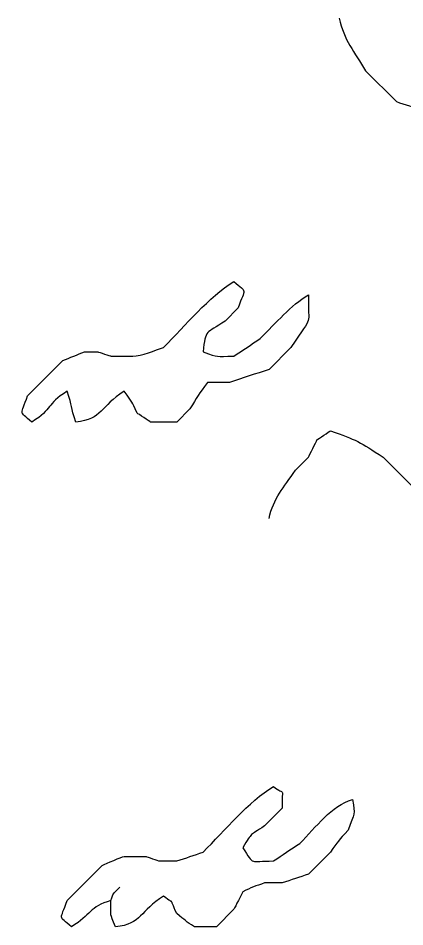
# Model space of a CAD drawing. Extents: x -149 to 150, y -212 to 234.
# Drawn here: x -145.64 to -138.19, y -16.41 to 1.11 of the extents above; entities that cross this region are included whole.
import ezdxf

# ---------------------------------------------------------------- set-up
doc = ezdxf.new("R2010")
doc.units = 0
doc.header["$MEASUREMENT"] = 0
doc.layers.add('EBENE_1', color=7, linetype='CONTINUOUS')

msp = doc.modelspace()

# ---------------------------------------------------------------- linework, layer by layer
at = {"layer": 'EBENE_1', "color": 250}
for points, knots in [([(-139.4512, 1.1139), (-139.3637, 0.6985), (-139.1594, 0.4589), (-138.9432, 0.0978), (-138.9432, 0.0978), (-138.9432, 0.0978), (-138.3505, -0.4947), (-138.3505, -0.4947), (-138.3505, -0.4947), (-138.181, -0.5535), (-138.0121, -0.6055), (-137.8425, -0.6641), (-137.8425, -0.6641), (-137.8425, -0.6641), (-137.0805, -0.6641), (-137.0805, -0.6641), (-137.0805, -0.6641), (-136.5015, -0.0851), (-135.891, 0.702), (-135.2179, 1.1138), (-135.2179, 1.1138), (-134.8823, 0.6006), (-134.7379, 0.3292), (-134.5405, -0.2407), (-134.5405, -0.2407), (-134.5405, -0.2407), (-134.5405, -0.7487), (-134.5405, -0.7487), (-134.5405, -0.7487), (-134.4436, -1.0478), (-134.4631, -0.9239), (-134.4559, -1.2567), (-134.4559, -1.2567), (-134.4559, -1.2567), (-134.1172, -1.5955), (-134.1172, -1.5955), (-134.1172, -1.5955), (-133.8045, -1.5715), (-133.7168, -1.5219), (-133.4399, -1.4261), (-133.4399, -1.4261), (-133.4399, -1.4261), (-133.186, -1.1722), (-133.186, -1.1722), (-133.186, -1.1722), (-133.048, -0.9658), (-133.0304, -0.947), (-132.8472, -0.7487), (-132.8472, -0.7487), (-132.5987, -0.6664), (-132.6915, -0.6847), (-132.4239, -0.6642), (-132.4239, -0.6642), (-132.2769, -0.5775), (-132.147, -0.4978), (-132.0005, -0.4101), (-132.0005, -0.4101), (-132.0005, -0.4101), (-130.9845, -0.4102), (-130.9845, -0.4102), (-130.9845, -0.4102), (-130.7765, -0.3353), (-130.8395, -0.3629), (-130.6459, -0.3254), (-130.6459, -0.3254), (-130.4308, -0.1104), (-130.4563, -0.1297), (-130.2225, 0.0132), (-130.2225, 0.0132), (-129.8579, -0.133), (-129.539, -0.1965), (-129.2065, -0.3255)], [0, 0, 0, 0, 0.0526316, 0.0526316, 0.0526316, 0.0526316, 0.1052632, 0.1052632, 0.1052632, 0.1052632, 0.1578947, 0.1578947, 0.1578947, 0.1578947, 0.2105263, 0.2105263, 0.2105263, 0.2105263, 0.2631579, 0.2631579, 0.2631579, 0.2631579, 0.3157895, 0.3157895, 0.3157895, 0.3157895, 0.3684211, 0.3684211, 0.3684211, 0.3684211, 0.4210526, 0.4210526, 0.4210526, 0.4210526, 0.4736842, 0.4736842, 0.4736842, 0.4736842, 0.5263158, 0.5263158, 0.5263158, 0.5263158, 0.5789474, 0.5789474, 0.5789474, 0.5789474, 0.6315789, 0.6315789, 0.6315789, 0.6315789, 0.6842105, 0.6842105, 0.6842105, 0.6842105, 0.7368421, 0.7368421, 0.7368421, 0.7368421, 0.7894737, 0.7894737, 0.7894737, 0.7894737, 0.8421053, 0.8421053, 0.8421053, 0.8421053, 0.8947368, 0.8947368, 0.8947368, 0.8947368, 1, 1, 1, 1]), ([(-140.044, -4.2202), (-140.3924, -4.4334), (-140.6668, -4.7583), (-140.9752, -5.0668), (-140.9752, -5.0668), (-141.1468, -5.1789), (-141.3117, -5.2932), (-141.4832, -5.4055), (-141.4832, -5.4055), (-141.8409, -5.4055), (-141.7652, -5.4414), (-142.0759, -5.3207), (-142.0759, -5.3207), (-142.0323, -4.8785), (-142.0208, -4.977), (-141.6525, -4.7282), (-141.6525, -4.7282), (-141.6525, -4.7282), (-141.3985, -4.4741), (-141.3985, -4.4741), (-141.3985, -4.4741), (-141.2694, -4.0757), (-141.2176, -4.1943), (-141.4832, -3.9661), (-141.4832, -3.9661), (-141.9708, -4.2644), (-142.4133, -4.8116), (-142.8379, -5.2361), (-142.8379, -5.2361), (-142.9946, -5.2904), (-143.2686, -5.4054), (-143.4306, -5.4054), (-143.4306, -5.4054), (-143.4306, -5.4054), (-143.854, -5.4055), (-143.854, -5.4055), (-143.854, -5.4055), (-143.859, -5.4032), (-144.0937, -5.3258), (-144.1079, -5.3208), (-144.1079, -5.3208), (-144.1079, -5.3208), (-144.3619, -5.3207), (-144.3619, -5.3207), (-144.3619, -5.3207), (-144.5008, -5.3778), (-144.6457, -5.4341), (-144.7853, -5.4902), (-144.7853, -5.4902), (-144.7853, -5.4902), (-145.4625, -6.1675), (-145.4625, -6.1675), (-145.4625, -6.1675), (-145.5917, -6.5658), (-145.6435, -6.4474), (-145.3779, -6.6755), (-145.3779, -6.6755), (-144.9643, -6.4168), (-145.1143, -6.3416), (-144.7005, -6.0828), (-144.7005, -6.0828), (-144.5866, -6.3765), (-144.6453, -6.3816), (-144.5312, -6.6755), (-144.5312, -6.6755), (-144.013, -6.6243), (-144.0648, -6.3673), (-143.5999, -6.0827), (-143.5999, -6.0827), (-143.4225, -6.3264), (-143.4711, -6.2491), (-143.3459, -6.5061), (-143.3459, -6.5061), (-143.3359, -6.5116), (-143.1063, -6.6662), (-143.0919, -6.6755), (-143.0919, -6.6755), (-143.0919, -6.6755), (-142.5839, -6.6754), (-142.5839, -6.6754), (-142.5839, -6.6754), (-142.5839, -6.6754), (-142.3299, -6.4215), (-142.3299, -6.4215), (-142.3299, -6.4215), (-142.1952, -6.1965), (-142.1638, -6.1322), (-141.9912, -5.9134), (-141.9912, -5.9134), (-141.9912, -5.9134), (-141.5679, -5.9135), (-141.5679, -5.9135), (-141.5679, -5.9135), (-141.3146, -5.8258), (-141.0591, -5.747), (-140.8059, -5.6595), (-140.8059, -5.6595), (-140.8059, -5.6595), (-140.3825, -5.2361), (-140.3825, -5.2361), (-140.3825, -5.2361), (-139.9229, -4.5333), (-140.0679, -4.8934), (-140.044, -4.2202)], [0, 0, 0, 0, 0.037037, 0.037037, 0.037037, 0.037037, 0.0740741, 0.0740741, 0.0740741, 0.0740741, 0.1111111, 0.1111111, 0.1111111, 0.1111111, 0.1481481, 0.1481481, 0.1481481, 0.1481481, 0.1851852, 0.1851852, 0.1851852, 0.1851852, 0.2222222, 0.2222222, 0.2222222, 0.2222222, 0.2592593, 0.2592593, 0.2592593, 0.2592593, 0.2962963, 0.2962963, 0.2962963, 0.2962963, 0.3333333, 0.3333333, 0.3333333, 0.3333333, 0.3703704, 0.3703704, 0.3703704, 0.3703704, 0.4074074, 0.4074074, 0.4074074, 0.4074074, 0.4444444, 0.4444444, 0.4444444, 0.4444444, 0.4814815, 0.4814815, 0.4814815, 0.4814815, 0.5185185, 0.5185185, 0.5185185, 0.5185185, 0.5555556, 0.5555556, 0.5555556, 0.5555556, 0.5925926, 0.5925926, 0.5925926, 0.5925926, 0.6296296, 0.6296296, 0.6296296, 0.6296296, 0.6666667, 0.6666667, 0.6666667, 0.6666667, 0.7037037, 0.7037037, 0.7037037, 0.7037037, 0.7407407, 0.7407407, 0.7407407, 0.7407407, 0.7777778, 0.7777778, 0.7777778, 0.7777778, 0.8148148, 0.8148148, 0.8148148, 0.8148148, 0.8518519, 0.8518519, 0.8518519, 0.8518519, 0.8888889, 0.8888889, 0.8888889, 0.8888889, 0.9259259, 0.9259259, 0.9259259, 0.9259259, 1, 1, 1, 1]), ([(-140.8059, -8.5381), (-140.7204, -8.1324), (-140.5235, -7.9518), (-140.2979, -7.6067), (-140.2979, -7.6067), (-140.2979, -7.6067), (-140.0439, -7.3527), (-140.0439, -7.3527), (-140.0439, -7.3527), (-140.0216, -7.301), (-139.9003, -7.0683), (-139.8745, -7.0142), (-139.8745, -7.0142), (-139.8646, -7.0086), (-139.6349, -6.854), (-139.6205, -6.8447), (-139.6205, -6.8447), (-139.1275, -7.0155), (-139.0502, -7.0614), (-138.6045, -7.3527), (-138.6045, -7.3527), (-138.6045, -7.3527), (-137.9273, -8.0301), (-137.9273, -8.0301), (-137.9273, -8.0301), (-137.8246, -8.1903), (-137.7971, -8.2154), (-137.6732, -8.3687), (-137.6732, -8.3687), (-137.6732, -8.3687), (-137.1652, -8.3688), (-137.1652, -8.3688), (-137.1652, -8.3688), (-137.1601, -8.3711), (-136.9254, -8.4484), (-136.9112, -8.4534), (-136.9112, -8.4534), (-136.9112, -8.4534), (-136.4879, -8.4535), (-136.4879, -8.4535), (-136.4879, -8.4535), (-136.4879, -8.4535), (-136.2339, -8.1994), (-136.2339, -8.1994), (-136.2339, -8.1994), (-135.9081, -8.4246), (-135.9741, -8.4015), (-135.7259, -8.7075), (-135.7259, -8.7075), (-135.7259, -8.7075), (-135.0485, -8.7075), (-135.0485, -8.7075), (-135.0485, -8.7075), (-134.7546, -8.5088), (-134.6367, -8.3803), (-134.3712, -8.1148), (-134.3712, -8.1148), (-134.3659, -8.1049), (-134.2112, -7.8751), (-134.2019, -7.8608), (-134.2019, -7.8608), (-134.2019, -7.8608), (-133.6939, -7.3527), (-133.6939, -7.3527), (-133.6939, -7.3527), (-133.4876, -7.2148), (-133.4688, -7.1971), (-133.2705, -7.0141), (-133.2705, -7.0141), (-133.0637, -6.9311), (-132.8848, -6.8431), (-132.678, -6.7602), (-132.678, -6.7602), (-132.678, -6.7602), (-132.2545, -6.7601), (-132.2545, -6.7601), (-132.2545, -6.7601), (-132.0003, -7.0356), (-132.0056, -7.0615), (-131.8312, -7.3528), (-131.8312, -7.3528), (-131.5194, -7.5635), (-131.184, -7.8368), (-130.9, -8.1148), (-130.9, -8.1148), (-130.6461, -8.2026), (-130.4696, -8.254), (-130.2225, -8.3688)], [0, 0, 0, 0, 0.0434783, 0.0434783, 0.0434783, 0.0434783, 0.0869565, 0.0869565, 0.0869565, 0.0869565, 0.1304348, 0.1304348, 0.1304348, 0.1304348, 0.173913, 0.173913, 0.173913, 0.173913, 0.2173913, 0.2173913, 0.2173913, 0.2173913, 0.2608696, 0.2608696, 0.2608696, 0.2608696, 0.3043478, 0.3043478, 0.3043478, 0.3043478, 0.3478261, 0.3478261, 0.3478261, 0.3478261, 0.3913043, 0.3913043, 0.3913043, 0.3913043, 0.4347826, 0.4347826, 0.4347826, 0.4347826, 0.4782609, 0.4782609, 0.4782609, 0.4782609, 0.5217391, 0.5217391, 0.5217391, 0.5217391, 0.5652174, 0.5652174, 0.5652174, 0.5652174, 0.6086957, 0.6086957, 0.6086957, 0.6086957, 0.6521739, 0.6521739, 0.6521739, 0.6521739, 0.6956522, 0.6956522, 0.6956522, 0.6956522, 0.7391304, 0.7391304, 0.7391304, 0.7391304, 0.7826087, 0.7826087, 0.7826087, 0.7826087, 0.826087, 0.826087, 0.826087, 0.826087, 0.8695652, 0.8695652, 0.8695652, 0.8695652, 0.9130435, 0.9130435, 0.9130435, 0.9130435, 1, 1, 1, 1]), ([(-143.8539, -15.9042), (-144.2769, -16.0257), (-144.2297, -16.1758), (-144.6159, -16.4122), (-144.6159, -16.4122), (-144.8815, -16.1841), (-144.8297, -16.3025), (-144.7005, -15.9042), (-144.7005, -15.9042), (-144.7005, -15.9042), (-144.0232, -15.2268), (-144.0232, -15.2268), (-144.0232, -15.2268), (-143.9423, -15.1936), (-143.6513, -15.0575), (-143.5999, -15.0574), (-143.5999, -15.0574), (-143.5999, -15.0574), (-143.1765, -15.0575), (-143.1765, -15.0575), (-143.1765, -15.0575), (-143.1714, -15.0598), (-142.9367, -15.137), (-142.9225, -15.1422), (-142.9225, -15.1422), (-142.9225, -15.1422), (-142.5839, -15.1421), (-142.5839, -15.1421), (-142.5839, -15.1421), (-142.4143, -15.0835), (-142.2454, -15.0315), (-142.0759, -14.9727), (-142.0759, -14.9727), (-141.6513, -14.5483), (-141.2088, -14.0011), (-140.7212, -13.7028), (-140.7212, -13.7028), (-140.4862, -13.9046), (-140.562, -13.6611), (-140.5519, -14.1261), (-140.5519, -14.1261), (-140.5519, -14.1261), (-140.8905, -14.4648), (-140.8905, -14.4648), (-140.8905, -14.4648), (-141.1978, -14.6725), (-141.1115, -14.5646), (-141.3139, -14.8882), (-141.3139, -14.8882), (-141.0758, -15.2388), (-141.2011, -15.1421), (-140.7212, -15.1422), (-140.7212, -15.1422), (-140.5497, -15.0299), (-140.3848, -14.9156), (-140.2132, -14.8034), (-140.2132, -14.8034), (-139.9025, -14.4927), (-139.5954, -14.0712), (-139.1972, -13.9568), (-139.1972, -13.9568), (-139.1355, -14.2666), (-139.1613, -14.2008), (-139.2819, -14.5495), (-139.2819, -14.5495), (-139.4652, -14.7484), (-139.4818, -14.7675), (-139.6205, -14.9727), (-139.6205, -14.9727), (-139.6205, -14.9727), (-140.044, -15.3962), (-140.044, -15.3962), (-140.044, -15.3962), (-140.2134, -15.4547), (-140.3823, -15.5067), (-140.5519, -15.5655), (-140.5519, -15.5655), (-140.5519, -15.5655), (-140.8905, -15.5654), (-140.8905, -15.5654), (-140.8905, -15.5654), (-141.0689, -15.6246), (-141.1469, -15.6571), (-141.3139, -15.7348), (-141.3139, -15.7348), (-141.3362, -15.7867), (-141.4574, -16.0192), (-141.4832, -16.0735), (-141.4832, -16.0735), (-141.4832, -16.0735), (-141.8219, -16.4121), (-141.8219, -16.4121), (-141.8219, -16.4121), (-141.8219, -16.4121), (-142.2452, -16.4122), (-142.2452, -16.4122), (-142.2452, -16.4122), (-142.4054, -16.3096), (-142.4305, -16.2819), (-142.5839, -16.1581), (-142.5839, -16.1581), (-142.7588, -15.7901), (-142.5915, -16.0248), (-142.8379, -15.8195), (-142.8379, -15.8195), (-143.3029, -16.1038), (-143.251, -16.3611), (-143.7692, -16.4122), (-143.7692, -16.4122), (-143.8817, -16.1224), (-143.8539, -16.2522), (-143.8539, -15.9042), (-143.8539, -15.9042), (-143.7903, -15.7359), (-143.8493, -15.8149), (-143.6846, -15.6502)], [0, 0, 0, 0, 0.0333333, 0.0333333, 0.0333333, 0.0333333, 0.0666667, 0.0666667, 0.0666667, 0.0666667, 0.1, 0.1, 0.1, 0.1, 0.1333333, 0.1333333, 0.1333333, 0.1333333, 0.1666667, 0.1666667, 0.1666667, 0.1666667, 0.2, 0.2, 0.2, 0.2, 0.2333333, 0.2333333, 0.2333333, 0.2333333, 0.2666667, 0.2666667, 0.2666667, 0.2666667, 0.3, 0.3, 0.3, 0.3, 0.3333333, 0.3333333, 0.3333333, 0.3333333, 0.3666667, 0.3666667, 0.3666667, 0.3666667, 0.4, 0.4, 0.4, 0.4, 0.4333333, 0.4333333, 0.4333333, 0.4333333, 0.4666667, 0.4666667, 0.4666667, 0.4666667, 0.5, 0.5, 0.5, 0.5, 0.5333333, 0.5333333, 0.5333333, 0.5333333, 0.5666667, 0.5666667, 0.5666667, 0.5666667, 0.6, 0.6, 0.6, 0.6, 0.6333333, 0.6333333, 0.6333333, 0.6333333, 0.6666667, 0.6666667, 0.6666667, 0.6666667, 0.7, 0.7, 0.7, 0.7, 0.7333333, 0.7333333, 0.7333333, 0.7333333, 0.7666667, 0.7666667, 0.7666667, 0.7666667, 0.8, 0.8, 0.8, 0.8, 0.8333333, 0.8333333, 0.8333333, 0.8333333, 0.8666667, 0.8666667, 0.8666667, 0.8666667, 0.9, 0.9, 0.9, 0.9, 0.9333333, 0.9333333, 0.9333333, 0.9333333, 1, 1, 1, 1])]:
    msp.add_open_spline(points, degree=3, knots=knots, dxfattribs=at)

doc.saveas('drawing.dxf')
